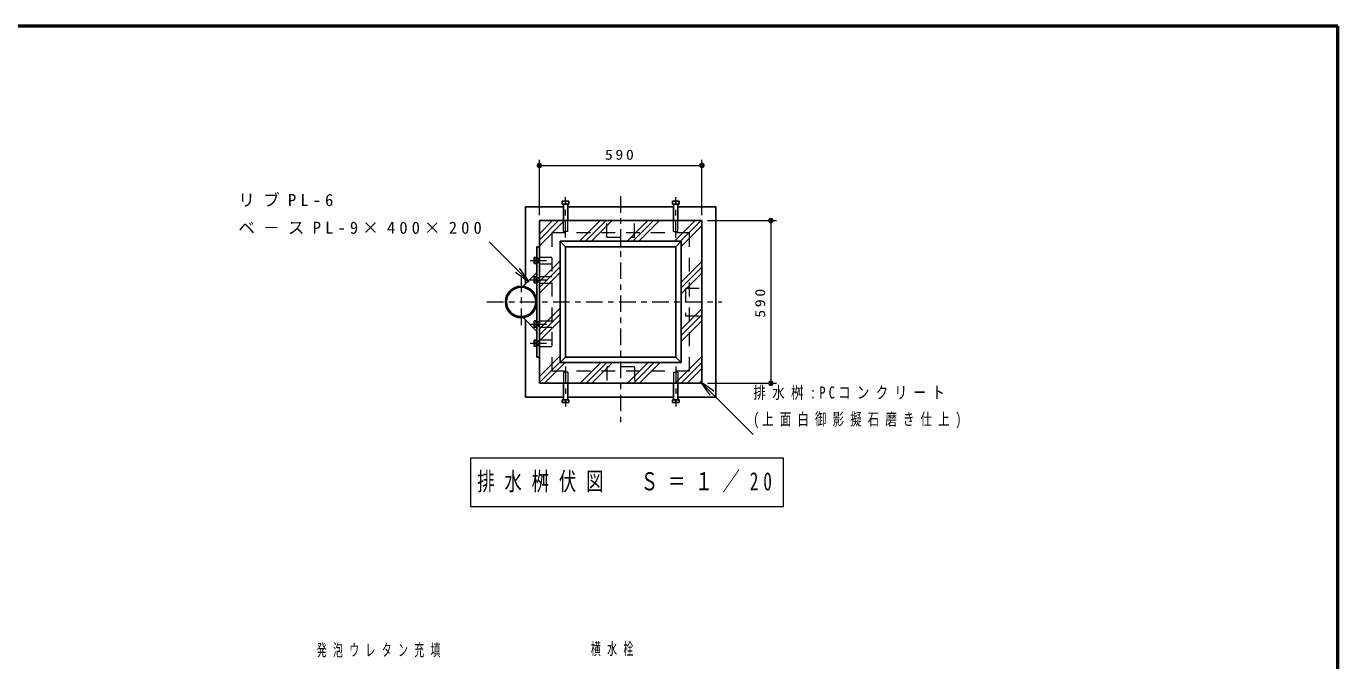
# Model space of a CAD drawing. Units: millimetres on the paper, scale 1:20. Extents: x -365 to 0, y -19 to 257.
# Drawn here: x -238 to 0, y 142 to 257 of the extents above; entities that cross this region are included whole.
import ezdxf

# ---------------------------------------------------------------- set-up
doc = ezdxf.new("R2010")
doc.units = ezdxf.units.MM
doc.linetypes.add('USER1', pattern=[4.5, 2.5, -2])
doc.linetypes.add('USER2', pattern=[6, 3, -1, 1, -1])
doc.layers.add('1_20', color=7, linetype='Continuous', lineweight=13)
doc.layers.add('NAKAMURA図枠', color=7, linetype='Continuous', lineweight=13)
doc.styles.add('ＭＳ ゴシック', font='')
doc.styles.get('ＭＳ ゴシック').set_extended_font_data('MS Gothic')

# ---------------------------------------------------------------- blocks, each defined once
blk = doc.blocks.new('open_arrow')
at = {"color": 0, "linetype": 'Continuous', "lineweight": -2}
blk.add_lwpolyline([(7.5, 1.25), (0, 0), (7.5, -1.25)], dxfattribs=at)
blk = doc.blocks.new('filled_dot')
at = {"color": 0, "linetype": 'Continuous', "lineweight": -2, "const_width": 1.25}
blk.add_lwpolyline([(-0.625, 0, 1), (0.625, 0, 1)], format="xyb", close=True, dxfattribs=at)

msp = doc.modelspace()

# ---------------------------------------------------------------- linework, layer by layer
at = {"layer": '1_20'}
for p, q in [((-144.881, 222.768), (-144.881, 232.768)), ((-144.881, 231.768), (-115.381, 231.768)), ((-115.381, 222.768), (-115.381, 232.768)), ((-144.881, 217.203), (-140.316, 221.768)), ((-144.881, 218.281), (-141.394, 221.768)), ((-144.881, 219.359), (-142.472, 221.768)), ((-137.601, 218.018), (-133.851, 221.768)), ((-136.523, 218.018), (-132.773, 221.768)), ((-135.445, 218.018), (-131.695, 221.768)), ((-128.98, 218.018), (-125.23, 221.768)), ((-127.902, 218.018), (-124.152, 221.768)), ((-126.824, 218.018), (-123.074, 221.768)), ((-120.359, 218.018), (-116.609, 221.768)), ((-119.281, 218.018), (-115.531, 221.768)), ((-114.381, 221.768), (-101.881, 221.768)), ((-102.881, 221.768), (-102.881, 192.268)), ((-119.131, 217.09), (-115.381, 220.84)), ((-146.73, 210.672), (-153.998, 217.939)), ((-144.881, 210.738), (-141.131, 214.488)), ((-119.131, 210.624), (-115.381, 214.374)), ((-144.881, 209.66), (-141.131, 213.41)), ((-144.881, 208.582), (-141.131, 212.332)), ((-119.131, 209.547), (-115.381, 213.297)), ((-119.131, 208.469), (-115.381, 212.219)), ((-144.881, 202.117), (-141.131, 205.867)), ((-144.881, 201.039), (-141.131, 204.789)), ((-119.131, 202.003), (-115.381, 205.753)), ((-144.881, 199.961), (-141.131, 203.711)), ((-119.131, 200.926), (-115.381, 204.676)), ((-119.131, 199.848), (-115.381, 203.598)), ((-144.881, 193.495), (-141.131, 197.245)), ((-144.881, 192.418), (-141.131, 196.168)), ((-143.953, 192.268), (-140.203, 196.018)), ((-137.488, 192.268), (-133.738, 196.018)), ((-136.41, 192.268), (-132.66, 196.018)), ((-135.332, 192.268), (-131.582, 196.018)), ((-128.866, 192.268), (-125.116, 196.018)), ((-127.789, 192.268), (-124.039, 196.018)), ((-126.711, 192.268), (-122.961, 196.018)), ((-120.245, 192.268), (-115.381, 197.132)), ((-119.168, 192.268), (-115.381, 196.055)), ((-118.09, 192.268), (-115.381, 194.977)), ((-115.702, 192.589), (-106.09, 182.977)), ((-114.381, 192.268), (-101.881, 192.268)), ((-157.375, 178.709), (-157.375, 169.909)), ((-100.575, 178.709), (-157.375, 178.709)), ((-100.575, 169.909), (-100.575, 178.709)), ((-157.375, 169.909), (-100.575, 169.909))]:
    msp.add_line(p, q, dxfattribs=at)
at = {"layer": '1_20', "linetype": 'USER2'}
for p, q in [((-130.131, 226.195), (-130.131, 185.189)), ((-140.131, 218.704), (-140.131, 225.993)), ((-120.131, 218.704), (-120.131, 225.993)), ((-146.574, 214.518), (-143.596, 214.518)), ((-148.188, 211.813), (-148.188, 202.309)), ((-146.574, 211.018), (-143.596, 211.018)), ((-154.401, 207.018), (-111.751, 207.018)), ((-146.574, 203.018), (-143.596, 203.018)), ((-146.574, 199.518), (-143.596, 199.518)), ((-140.131, 195.331), (-140.131, 188.042)), ((-120.131, 195.331), (-120.131, 188.042))]:
    msp.add_line(p, q, dxfattribs=at)
at = {"layer": '1_20', "lineweight": 25}
for p, q in [((-147.381, 224.268), (-147.381, 210.303)), ((-147.381, 224.268), (-140.531, 224.268)), ((-139.531, 225.268), (-140.731, 225.268)), ((-140.731, 224.768), (-140.731, 225.268)), ((-139.531, 224.768), (-140.731, 224.768)), ((-140.531, 221.768), (-140.531, 224.768)), ((-140.131, 224.768), (-140.131, 225.268)), ((-139.731, 221.768), (-139.731, 224.768)), ((-139.731, 224.268), (-120.531, 224.268)), ((-139.531, 224.768), (-139.531, 225.268)), ((-120.731, 225.268), (-119.531, 225.268)), ((-120.731, 224.768), (-120.731, 225.268)), ((-120.731, 224.768), (-119.531, 224.768)), ((-120.531, 221.768), (-120.531, 224.768)), ((-120.131, 224.768), (-120.131, 225.268)), ((-119.731, 221.768), (-119.731, 224.768)), ((-119.731, 224.268), (-112.881, 224.268)), ((-119.531, 224.768), (-119.531, 225.268)), ((-112.881, 224.268), (-112.881, 189.768)), ((-144.881, 221.768), (-144.881, 192.268)), ((-144.881, 221.768), (-115.381, 221.768)), ((-115.381, 221.768), (-115.381, 192.268)), ((-145.331, 217.018), (-145.331, 197.018)), ((-145.331, 217.018), (-144.881, 217.018)), ((-144.881, 217.018), (-144.881, 197.018)), ((-141.131, 218.018), (-140.131, 217.017)), ((-141.131, 218.018), (-119.131, 218.018)), ((-141.131, 218.018), (-141.131, 196.018)), ((-140.131, 217.017), (-140.131, 197.018)), ((-140.131, 217.017), (-120.131, 217.017)), ((-119.131, 218.018), (-120.131, 217.017)), ((-120.131, 217.017), (-120.131, 197.018)), ((-119.131, 218.018), (-119.131, 196.018)), ((-145.846, 215.065), (-145.846, 213.97)), ((-145.846, 215.065), (-145.446, 215.065)), ((-145.446, 215.118), (-145.446, 213.917)), ((-145.446, 215.118), (-145.331, 215.118)), ((-145.331, 214.893), (-144.881, 214.893)), ((-145.331, 214.817), (-144.881, 214.817)), ((-145.331, 214.218), (-144.881, 214.218)), ((-144.881, 216.518), (-144.881, 197.517)), ((-145.331, 212.353), (-147.831, 209.853)), ((-145.846, 213.97), (-145.446, 213.97)), ((-145.446, 213.917), (-145.331, 213.917)), ((-145.331, 214.143), (-144.881, 214.143)), ((-145.846, 211.565), (-145.446, 211.565)), ((-145.846, 211.565), (-145.846, 210.47)), ((-145.846, 210.47), (-145.446, 210.47)), ((-145.446, 211.618), (-145.446, 210.417)), ((-145.446, 211.618), (-145.331, 211.618)), ((-145.446, 210.417), (-145.331, 210.417)), ((-145.331, 211.393), (-144.881, 211.393)), ((-145.331, 211.317), (-144.881, 211.317)), ((-145.331, 210.718), (-144.881, 210.718)), ((-145.331, 210.643), (-144.881, 210.643)), ((-145.331, 201.682), (-147.831, 204.182)), ((-147.381, 203.732), (-147.381, 189.768)), ((-145.846, 203.565), (-145.446, 203.565)), ((-145.846, 203.565), (-145.846, 202.47)), ((-145.846, 202.47), (-145.446, 202.47)), ((-145.446, 203.618), (-145.446, 202.418)), ((-145.446, 203.618), (-145.331, 203.618)), ((-145.446, 202.418), (-145.331, 202.418)), ((-145.331, 203.393), (-144.881, 203.393)), ((-145.331, 203.318), (-144.881, 203.318)), ((-145.331, 202.718), (-144.881, 202.718)), ((-145.331, 202.643), (-144.881, 202.643)), ((-145.846, 200.065), (-145.446, 200.065)), ((-145.846, 200.065), (-145.846, 198.97)), ((-145.446, 200.118), (-145.446, 198.918)), ((-145.446, 200.118), (-145.331, 200.118)), ((-145.846, 198.97), (-145.446, 198.97)), ((-145.446, 198.918), (-145.331, 198.918)), ((-145.331, 199.893), (-144.881, 199.893)), ((-145.331, 199.818), (-144.881, 199.818)), ((-145.331, 199.218), (-144.881, 199.218)), ((-145.331, 199.143), (-144.881, 199.143)), ((-145.331, 197.018), (-144.881, 197.018)), ((-141.131, 196.018), (-140.131, 197.018)), ((-141.131, 196.018), (-140.331, 196.818)), ((-141.131, 196.018), (-119.131, 196.018)), ((-140.131, 197.018), (-120.131, 197.018)), ((-119.131, 196.018), (-120.131, 197.018)), ((-144.881, 192.268), (-115.381, 192.268)), ((-140.531, 192.268), (-140.531, 189.268)), ((-139.731, 192.268), (-139.731, 189.268)), ((-120.531, 192.268), (-120.531, 189.268)), ((-119.731, 192.268), (-119.731, 189.268)), ((-147.381, 189.768), (-140.531, 189.768)), ((-139.531, 189.268), (-140.731, 189.268)), ((-140.731, 189.268), (-140.731, 188.768)), ((-139.531, 188.768), (-140.731, 188.768)), ((-140.131, 189.268), (-140.131, 188.768)), ((-139.731, 189.768), (-120.531, 189.768)), ((-139.531, 189.268), (-139.531, 188.768)), ((-120.731, 189.268), (-119.531, 189.268)), ((-120.731, 189.268), (-120.731, 188.768)), ((-120.731, 188.768), (-119.531, 188.768)), ((-120.131, 189.268), (-120.131, 188.768)), ((-119.731, 189.768), (-112.881, 189.768)), ((-119.531, 189.268), (-119.531, 188.768))]:
    msp.add_line(p, q, dxfattribs=at)
at = {"layer": '1_20', "linetype": 'USER1'}
for p, q in [((-140.531, 219.768), (-140.531, 221.768)), ((-139.731, 219.768), (-139.731, 221.768)), ((-132.631, 218.768), (-132.631, 221.768)), ((-127.631, 218.768), (-127.631, 221.768)), ((-120.531, 219.768), (-120.531, 221.768)), ((-119.731, 219.768), (-119.731, 221.768)), ((-142.631, 219.518), (-142.631, 194.518)), ((-117.631, 219.518), (-142.631, 219.518)), ((-139.731, 219.768), (-140.531, 219.768)), ((-120.531, 219.768), (-119.731, 219.768)), ((-117.631, 194.518), (-117.631, 219.518)), ((-132.631, 218.768), (-127.631, 218.768)), ((-144.881, 215.118), (-142.631, 215.118)), ((-144.881, 213.918), (-142.631, 213.918)), ((-144.881, 211.618), (-142.631, 211.618)), ((-144.881, 210.418), (-142.631, 210.418)), ((-118.381, 209.518), (-115.381, 209.518)), ((-118.381, 209.518), (-118.381, 204.518)), ((-144.881, 203.618), (-142.631, 203.618)), ((-144.881, 202.418), (-142.631, 202.418)), ((-118.381, 204.518), (-115.381, 204.518)), ((-144.881, 200.118), (-142.631, 200.118)), ((-144.881, 198.918), (-142.631, 198.918)), ((-127.631, 195.268), (-132.631, 195.268)), ((-132.631, 195.268), (-132.631, 192.268)), ((-127.631, 195.268), (-127.631, 192.268)), ((-142.631, 194.518), (-117.631, 194.518)), ((-140.531, 194.268), (-140.531, 192.268)), ((-139.731, 194.268), (-140.531, 194.268)), ((-139.731, 194.268), (-139.731, 192.268)), ((-120.531, 194.268), (-120.531, 192.268)), ((-120.531, 194.268), (-119.731, 194.268)), ((-119.731, 194.268), (-119.731, 192.268))]:
    msp.add_line(p, q, dxfattribs=at)
at = {"layer": '1_20', "lineweight": 25}
for radius in [2.857, 2.658]:
    msp.add_circle((-148.188, 207.018), radius, dxfattribs=at)
at = {"layer": 'NAKAMURA図枠', "lineweight": 50}
for p, q in [((0, 257), (-365, 257)), ((0, 0), (0, 257))]:
    msp.add_line(p, q, dxfattribs=at)

# ---------------------------------------------------------------- block references
at = {"layer": '1_20', "xscale": 0.4, "yscale": 0.4}
msp.add_blockref('filled_dot', (-144.881, 231.768), dxfattribs=at)
for name, p, rotation in [('filled_dot', (-115.381, 231.768), 180), ('filled_dot', (-102.881, 221.768), 270), ('open_arrow', (-146.73, 210.672), 135), ('open_arrow', (-115.702, 192.589), 315), ('filled_dot', (-102.881, 192.268), 90)]:
    msp.add_blockref(name, p, dxfattribs=dict(at, rotation=rotation))

# ---------------------------------------------------------------- texts
at = {"layer": '1_20', "style": 'ＭＳ ゴシック'}
for s, insert, char_height, attachment_point in [('\\T1.33;\\W1.15;590', (-130.131, 232.768), 1.833, 8), ('\\T1.5;リブPL-6', (-199.5, 225.439), 2.199, 4), ('\\T1.5;ベ－スPL-9×400×200', (-199.5, 220.439), 2.199, 4), ('\\T1.52;\\W0.75;排水桝:PCコンクリート', (-106.049, 190.477), 2.199, 4), ('\\T1.52;\\W0.7;(上面白御影擬石磨き仕上)', (-106.049, 185.477), 2.199, 4), ('\\T1.57;\\W0.7;排水桝伏図\u3000Ｓ＝１／20', (-128.975, 174.309), 3.299, 5), ('\\T1.64;\\W0.6;発泡ウレタン充填', (-185.285, 143.788), 2.199, 4), ('\\T1.64;\\W0.6;横水栓', (-135.53, 144.021), 2.199, 4)]:
    msp.add_mtext(s, dxfattribs=dict(at, insert=insert, char_height=char_height, attachment_point=attachment_point))
at = {"layer": '1_20', "insert": (-103.881, 207.018), "char_height": 1.833, "attachment_point": 8, "rotation": 90, "style": 'ＭＳ ゴシック'}
msp.add_mtext('\\T1.33;\\W1.15;590', dxfattribs=at)

doc.saveas('drawing.dxf')
